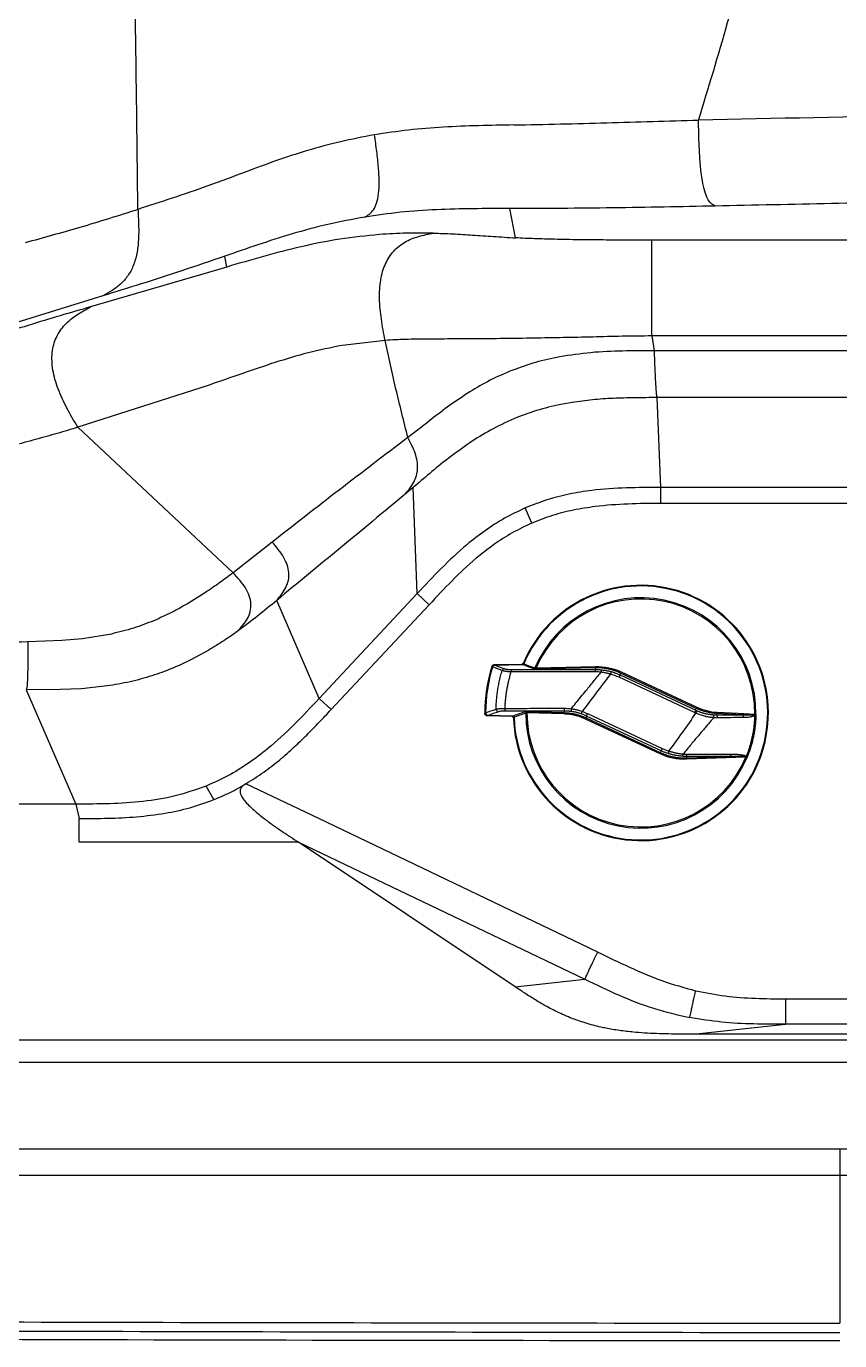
# Model space of a CAD drawing. Header units: inches. Extents: x 2 to 87, y 6 to 129.
# Drawn here: x 36.11 to 44.55, y 20.88 to 34.51 of the extents above; entities that cross this region are included whole.
import ezdxf

# ---------------------------------------------------------------- set-up
doc = ezdxf.new("R2010")
doc.units = ezdxf.units.IN
doc.header["$MEASUREMENT"] = 0
doc.layers.add('1', color=4, linetype='Continuous')
doc.layers.add('BDIM_CYAN', color=4, linetype='Continuous')

# ---------------------------------------------------------------- blocks, each defined once
blk = doc.blocks.new('1774501 top')
at = {"layer": 'BDIM_CYAN'}
for p, q in [((-39.15, 12.12), (-39.1, 12.11)), ((-38.6, 12.75), (-31.3, 12.9)), ((-31.21, 12.76), (-38.46, 12.6)), ((-38.46, 12.61), (-31.21, 12.76)), ((-38.46, 12.61), (-38.46, 12.6)), ((-31.21, 12.76), (-31.21, 12.76)), ((-30.84, 12.97), (-30.88, 12.99)), ((-27.57, 11.92), (-11.9, 12.25)), ((-27.56, 11.56), (-27.57, 11.92)), ((-11.9, 11.9), (-27.56, 11.56)), ((-11.99, 11.46), (-11.9, 11.9)), ((-11.9, 11.9), (-11.9, 12.25)), ((-7.86, 10.89), (-8.04, 10.23)), ((-5.45, 10.01), (-5.34, 10.51)), ((-5.34, 10.51), (-5.19, 10.84)), ((14.6, 1.22), (-5.34, 10.51)), ((-5.19, 10.84), (14.75, 1.54)), ((-5.45, 10.01), (-5.74, 9.39)), ((14.18, 0.1), (-5.74, 9.39)), ((-5.45, 10.01), (14.48, 0.73)), ((-40.98, 0.05), (-40.93, 0.05)), ((-30.04, 0), (-30.03, 0.35)), ((-30.03, 0.35), (-20.28, 0.09)), ((-20.29, -0.27), (-20.28, 0.09)), ((-20.18, 0.48), (-20.28, 0.09)), ((-15.67, -0.25), (-15.45, 0.4)), ((14.48, 0.73), (14.18, 0.1)), ((14.48, 0.73), (14.6, 1.22)), ((14.8, 0.58), (14.52, -0.05)), ((14.6, 1.22), (14.75, 1.54)), ((20.11, -0.15), (20.13, 0.2)), ((-33.96, -0.96), (-40.44, -0.78)), ((-40.26, -0.64), (-33.83, -0.81)), ((-40.26, -0.64), (-40.26, -0.65)), ((-33.83, -0.82), (-40.26, -0.65)), ((-33.83, -0.81), (-33.83, -0.82)), ((-33.44, -1.17), (-33.48, -1.17)), ((-20.29, -0.27), (-30.04, 0)), ((-14.59, -1.61), (-14.44, -1.29)), ((5.11, -10.8), (-14.59, -1.61)), ((-14.32, -0.8), (-14.44, -1.29)), ((-14.44, -1.29), (5.26, -10.48)), ((-14.32, -0.8), (-14.03, -0.17)), ((5.36, -9.97), (-14.32, -0.8)), ((-14.03, -0.17), (5.65, -9.35)), ((20.03, -0.48), (20.11, -0.15)), ((30.36, -0.29), (30.03, -0.29)), ((30.1, -0.66), (30.33, -0.67)), ((5.26, -10.48), (5.36, -9.97)), ((5.65, -9.35), (5.36, -9.97)), ((7.39, -10.03), (7.19, -10.68)), ((5.11, -10.8), (5.26, -10.48)), ((12.08, -11.46), (11.99, -11.85)), ((11.99, -11.85), (23.67, -11.46)), ((12.01, -12.2), (11.99, -11.85)), ((27.67, -11.68), (12.01, -12.2)), ((27.67, -11.68), (27.97, -11.81))]:
    blk.add_line(p, q, dxfattribs=at)
at = {"layer": 'BDIM_CYAN', "flags": 128}
for points in [[(-39.15, 12.12), (-39.2, 12.2), (-39.25, 12.26)], [(-36.58, 11.15), (-37.99, 11.69), (-39.1, 12.12)], [(-38.6, 12.75), (-38.54, 12.67), (-38.49, 12.61)], [(-38.46, 12.6), (-37.07, 12.07), (-35.98, 11.66)], [(-12.06, 10.83), (-24.48, 10.82), (-34.24, 10.81)], [(-34.17, 11.46), (-21.75, 11.46), (-11.99, 11.46)], [(-31.21, 12.76), (-31.26, 12.84), (-31.3, 12.9)], [(-28.25, 11.62), (-29.9, 12.26), (-31.2, 12.76)], [(-30.98, 13.12), (-30.92, 13.04), (-30.88, 12.99)], [(-30.85, 12.96), (-29.23, 12.34), (-27.95, 11.85)], [(-41.12, -0.08), (-41.04, -0.01), (-40.98, 0.05)], [(-20.18, 0.48), (-28.93, 0.49), (-35.8, 0.49)], [(20.13, 0.2), (25.68, -0.07), (30.03, -0.29)], [(-40.3, -0.65), (-40.38, -0.72), (-40.44, -0.78)], [(-33.96, -0.96), (-33.89, -0.88), (-33.83, -0.82)], [(-33.48, -1.17), (-33.56, -1.24), (-33.61, -1.3)], [(26.96, -0.49), (23.12, -0.3), (20.11, -0.15)], [(23.67, -11.46), (17.18, -11.46), (12.08, -11.46)], [(27.84, -11.41), (27.88, -11.42), (27.91, -11.44), (27.95, -11.45), (27.98, -11.47), (28.01, -11.48), (28.03, -11.49), (28.06, -11.5), (28.07, -11.5)]]:
    blk.add_lwpolyline(points, dxfattribs=at)
at = {"layer": 'BDIM_CYAN'}
for centre, radius, start, end in [((0, 0), 33.64, 182.2173, 157.0458), ((0, 0), 33.5, 182.0017, 157.1948), ((0, 0), 33.46, 182.0017, 157.1948), ((0, 0), 30.36, 359.4552, 157.0287), ((0, 0), 30.04, 359.4552, 156.6235), ((0, 0), 41.12, 162.6593, 180.1147), ((0, 0), 40.98, 162.7985, 179.9266), ((0, 0), 40.93, 162.7985, 179.9266), ((-39.06, 12.18), 0.0712, 185.9757, 235.9967), ((-38.48, 12.44), 0.17, 94.5662, 117.2715), ((-35.89, 10.95), 0.711, 97.2351, 163.5819), ((-32.2, 10.92), 2.04, 164.6426, 183.2972), ((-31.22, 12.75), 0.0179, 7.628, 32.3884), ((-30.76, 13.17), 0.225, 234.7682, 246.7159), ((-28.29, 11.98), 0.361, 277.0096, 338.5729), ((-10.12, 10.94), 1.94, 164.3578, 183.0438), ((-8.65, 10.64), 1.84, 156.7804, 176.7487), ((-40.9, -0.04), 0.0783, 113.7384, 164.4839), ((-37.43, 1.03), 0.727, 180.9627, 261.1906), ((-34.1, 1.06), 1.79, 175.4597, 198.4101), ((-30.73, -0.07), 0.372, 2.3107, 81.3383), ((-18.35, 1.07), 1.92, 174.9685, 197.8879), ((-16.62, 0.76), 1.78, 167.8235, 192.3805), ((-40.28, -0.49), 0.152, 241.5589, 264.7685), ((-33.83, -0.81), 0.0141, 307.3889, 343.301), ((-33.43, -1.21), 0.0771, 97.0905, 135.3962), ((0, 0), 30.36, 180.1062, 337.1155), ((0, 0), 30.04, 180.0029, 337.1155), ((18.03, -1), 1.21, 347.8874, 26.8875), ((18.95, -1.08), 1.24, 351.4291, 29.427), ((25.97, -1.07), 1.14, 352.6551, 30.4681), ((29.95, -1.15), 0.764, 59.1347, 84.6235), ((9.96, -10.82), 1.2, 330.2741, 359.7863), ((10.95, -10.95), 1.23, 335.5553, 3.9273), ((22.49, -10.93), 1.3, 335.9843, 4.3585), ((27.95, -10.89), 0.716, 253.5997, 277.6152)]:
    blk.add_arc(centre, radius, start, end, dxfattribs=at)
for points, knots in [([(-39.25, 12.26), (-39.24, 12.28), (-39.22, 12.32), (-39.19, 12.39), (-39.15, 12.46), (-39.09, 12.54), (-39, 12.61), (-38.91, 12.67), (-38.81, 12.71), (-38.71, 12.74), (-38.63, 12.74), (-38.6, 12.75)], [0, 0, 0, 0, 0.082696, 0.165713, 0.249933, 0.373054, 0.499705, 0.622741, 0.749442, 0.873887, 1, 1, 1, 1]), ([(-39.13, 12.17), (-39.12, 12.2), (-39.09, 12.25), (-39.04, 12.34), (-38.94, 12.45), (-38.82, 12.53), (-38.69, 12.58), (-38.58, 12.61), (-38.52, 12.61), (-38.49, 12.61)], [0, 0, 0, 0, 0.089795, 0.222323, 0.399208, 0.602564, 0.770539, 0.902388, 1, 1, 1, 1]), ([(-38.56, 12.59), (-38.57, 12.59), (-38.61, 12.58), (-38.67, 12.56), (-38.74, 12.53), (-38.82, 12.49), (-38.9, 12.43), (-38.98, 12.34), (-39.05, 12.24), (-39.08, 12.16), (-39.1, 12.12)], [0, 0, 0, 0, 0.068157, 0.152496, 0.253933, 0.372843, 0.50886, 0.660625, 0.825589, 1, 1, 1, 1]), ([(-38.46, 12.6), (-38.47, 12.6), (-38.51, 12.6), (-38.54, 12.59), (-38.56, 12.59)], [0, 0, 0, 0, 0.4889799, 1, 1, 1, 1]), ([(-38.16, 1.02), (-38.15, 1.22), (-38.15, 1.62), (-38.12, 2.23), (-38.09, 2.85), (-38.04, 3.48), (-37.98, 4.13), (-37.91, 4.78), (-37.82, 5.45), (-37.72, 6.13), (-37.61, 6.82), (-37.48, 7.52), (-37.33, 8.23), (-37.17, 8.95), (-36.99, 9.68), (-36.79, 10.41), (-36.65, 10.9), (-36.58, 11.15)], [0, 0, 0, 0, 0.058018, 0.117271, 0.17776, 0.239485, 0.302446, 0.366642, 0.432074, 0.498742, 0.566645, 0.635784, 0.706158, 0.777767, 0.85061, 0.924688, 1, 1, 1, 1]), ([(-34.24, 10.81), (-34.3, 10.81), (-34.41, 10.82), (-34.59, 10.83), (-34.76, 10.85), (-34.93, 10.87), (-35.09, 10.88), (-35.25, 10.9), (-35.4, 10.92), (-35.55, 10.94), (-35.69, 10.96), (-35.82, 10.98), (-35.95, 11), (-36.06, 11.03), (-36.17, 11.05), (-36.27, 11.07), (-36.36, 11.09), (-36.44, 11.11), (-36.51, 11.13), (-36.56, 11.14), (-36.58, 11.15)], [0, 0, 0, 0, 0.058307, 0.116749, 0.175238, 0.233684, 0.291995, 0.350081, 0.407848, 0.465208, 0.522074, 0.578364, 0.634, 0.688911, 0.743031, 0.796302, 0.848673, 0.900102, 0.950553, 1, 1, 1, 1]), ([(-35.98, 11.66), (-35.91, 11.63), (-35.8, 11.6), (-35.56, 11.55), (-35.41, 11.53), (-34.94, 11.48), (-34.56, 11.46), (-34.17, 11.46)], [0, 0, 0, 0, 0.25, 0.25, 0.5, 0.5, 1, 1, 1, 1]), ([(-34.24, 10.81), (-34.3, 10.61), (-34.42, 10.22), (-34.59, 9.64), (-34.74, 9.07), (-34.89, 8.5), (-35.02, 7.94), (-35.14, 7.38), (-35.25, 6.83), (-35.36, 6.28), (-35.45, 5.74), (-35.53, 5.21), (-35.6, 4.68), (-35.67, 4.17), (-35.72, 3.65), (-35.77, 3.15), (-35.81, 2.65), (-35.84, 2.16), (-35.87, 1.68), (-35.88, 1.36), (-35.89, 1.2)], [0, 0, 0, 0, 0.062605, 0.124362, 0.185276, 0.24535, 0.304587, 0.36299, 0.420564, 0.477311, 0.533234, 0.588338, 0.642624, 0.696097, 0.748759, 0.800612, 0.851661, 0.901906, 0.951352, 1, 1, 1, 1]), ([(-31.3, 12.9), (-31.28, 12.9), (-31.25, 12.9), (-31.2, 12.92), (-31.15, 12.94), (-31.1, 12.96), (-31.06, 12.99), (-31.03, 13.03), (-31, 13.07), (-30.98, 13.1), (-30.98, 13.12)], [0, 0, 0, 0, 0.125525, 0.248905, 0.372766, 0.499705, 0.62283, 0.749345, 0.874059, 1, 1, 1, 1]), ([(-31.2, 12.76), (-31.2, 12.76), (-31.18, 12.77), (-31.14, 12.77), (-31.09, 12.78), (-31.05, 12.8), (-30.99, 12.84), (-30.93, 12.89), (-30.9, 12.95), (-30.89, 12.98)], [0, 0, 0, 0, 0.062715, 0.146039, 0.251127, 0.434437, 0.501241, 0.765392, 1, 1, 1, 1]), ([(-30.85, 12.96), (-30.85, 12.94), (-30.87, 12.91), (-30.9, 12.87), (-30.95, 12.83), (-31, 12.8), (-31.07, 12.77), (-31.14, 12.76), (-31.18, 12.76), (-31.2, 12.76)], [0, 0, 0, 0, 0.119594, 0.243187, 0.370122, 0.499681, 0.686647, 0.852648, 1, 1, 1, 1]), ([(-28.25, 11.62), (-28.19, 11.6), (-28.09, 11.58), (-27.85, 11.56), (-27.7, 11.56), (-27.56, 11.56)], [0, 0, 0, 0, 0.5, 0.5, 1, 1, 1, 1]), ([(-27.95, 11.85), (-27.95, 11.85), (-27.93, 11.84), (-27.9, 11.84), (-27.86, 11.85), (-27.82, 11.85), (-27.76, 11.86), (-27.7, 11.88), (-27.64, 11.89), (-27.59, 11.91), (-27.57, 11.92)], [0, 0, 0, 0, 0.098369, 0.201938, 0.312223, 0.430466, 0.557665, 0.694601, 0.841887, 1, 1, 1, 1]), ([(-18.36, 1.13), (-17.95, 1.63), (-17.09, 2.66), (-15.78, 4.26), (-14.25, 6.12), (-12.47, 8.3), (-11.17, 9.9), (-10.49, 10.75)], [0, 0, 0, 0, 0.156328, 0.323014, 0.499998, 0.738902, 1, 1, 1, 1]), ([(-11.99, 11.46), (-11.88, 11.46), (-11.66, 11.46), (-11.33, 11.45), (-11, 11.43), (-10.67, 11.4), (-10.45, 11.38), (-10.34, 11.37)], [0, 0, 0, 0, 0.199233, 0.39889, 0.598932, 0.799315, 1, 1, 1, 1]), ([(-5.34, 10.51), (-5.46, 10.57), (-5.7, 10.68), (-6.07, 10.83), (-6.44, 10.97), (-6.81, 11.11), (-7.19, 11.23), (-7.57, 11.35), (-7.96, 11.45), (-8.34, 11.54), (-8.73, 11.62), (-9.13, 11.7), (-9.52, 11.76), (-9.92, 11.81), (-10.31, 11.85), (-10.71, 11.88), (-11.11, 11.89), (-11.5, 11.9), (-11.76, 11.9), (-11.9, 11.9)], [0, 0, 0, 0, 0.058439, 0.117021, 0.175728, 0.23454, 0.293441, 0.352409, 0.411426, 0.470472, 0.529528, 0.588574, 0.647591, 0.706559, 0.76546, 0.824272, 0.882979, 0.941561, 1, 1, 1, 1]), ([(-8.04, 10.23), (-8.15, 10.26), (-8.38, 10.32), (-8.73, 10.41), (-9.08, 10.49), (-9.43, 10.57), (-9.78, 10.63), (-10.14, 10.69), (-10.37, 10.73), (-10.49, 10.75)], [0, 0, 0, 0, 0.142315, 0.284721, 0.427271, 0.570017, 0.713016, 0.856324, 1, 1, 1, 1]), ([(-10.34, 11.37), (-10.22, 11.35), (-9.97, 11.32), (-9.6, 11.27), (-9.24, 11.21), (-8.89, 11.14), (-8.54, 11.06), (-8.19, 10.98), (-7.97, 10.92), (-7.86, 10.89)], [0, 0, 0, 0, 0.1491, 0.2961538, 0.441136, 0.5840258, 0.7248068, 0.8634672, 1, 1, 1, 1]), ([(-7.86, 10.89), (-7.74, 10.86), (-7.5, 10.8), (-7.16, 10.69), (-6.81, 10.57), (-6.46, 10.45), (-6.12, 10.31), (-5.78, 10.17), (-5.56, 10.07), (-5.45, 10.01)], [0, 0, 0, 0, 0.141961, 0.284291, 0.426947, 0.569889, 0.713073, 0.856458, 1, 1, 1, 1]), ([(-40.93, 0.03), (-40.93, 0), (-40.92, -0.05), (-40.9, -0.13), (-40.88, -0.21), (-40.84, -0.28), (-40.8, -0.34), (-40.76, -0.4), (-40.71, -0.45), (-40.67, -0.49), (-40.62, -0.52), (-40.57, -0.55), (-40.53, -0.57), (-40.49, -0.59), (-40.45, -0.61), (-40.42, -0.62), (-40.39, -0.62), (-40.37, -0.63), (-40.36, -0.63)], [0, 0, 0, 0, 0.087608, 0.17442, 0.25957, 0.34225, 0.421749, 0.497475, 0.568965, 0.635888, 0.698033, 0.7553, 0.807676, 0.85522, 0.898049, 0.936322, 0.97023, 1, 1, 1, 1]), ([(-38.16, 1.02), (-38.13, 1.02), (-38.08, 1.04), (-37.99, 1.06), (-37.89, 1.07), (-37.79, 1.09), (-37.68, 1.11), (-37.56, 1.12), (-37.44, 1.13), (-37.31, 1.15), (-37.19, 1.16), (-37.05, 1.17), (-36.92, 1.17), (-36.79, 1.18), (-36.65, 1.19), (-36.52, 1.19), (-36.39, 1.2), (-36.26, 1.2), (-36.13, 1.2), (-36.01, 1.2), (-35.93, 1.2), (-35.89, 1.2)], [0, 0, 0, 0, 0.0602202, 0.120167, 0.1797149, 0.2387414, 0.297129, 0.3547662, 0.4115481, 0.4673783, 0.5221684, 0.5758393, 0.6283213, 0.679554, 0.7294861, 0.7780758, 0.8252897, 0.8711028, 0.9154979, 0.9584648, 1, 1, 1, 1]), ([(-35.8, 0.49), (-35.99, 0.49), (-36.17, 0.49), (-36.52, 0.47), (-36.69, 0.46), (-36.99, 0.43), (-37.13, 0.41), (-37.36, 0.36), (-37.46, 0.34), (-37.54, 0.31)], [0, 0, 0, 0, 0.25, 0.25, 0.5, 0.5, 0.75, 0.75, 1, 1, 1, 1]), ([(-30.03, 0.35), (-30.16, 0.36), (-30.3, 0.35), (-30.53, 0.33), (-30.62, 0.32), (-30.68, 0.3)], [0, 0, 0, 0, 0.5, 0.5, 1, 1, 1, 1]), ([(-20.28, 0.09), (-20.14, 0.08), (-19.88, 0.07), (-19.48, 0.04), (-19.07, 0.01), (-18.67, -0.04), (-18.28, -0.1), (-17.88, -0.18), (-17.48, -0.26), (-17.09, -0.35), (-16.7, -0.45), (-16.31, -0.57), (-15.93, -0.69), (-15.55, -0.83), (-15.17, -0.97), (-14.8, -1.13), (-14.56, -1.24), (-14.44, -1.29)], [0, 0, 0, 0, 0.066325, 0.132795, 0.199389, 0.266086, 0.332861, 0.399694, 0.466561, 0.533439, 0.600306, 0.667139, 0.733914, 0.800611, 0.867205, 0.933675, 1, 1, 1, 1]), ([(-18.36, 0.38), (-18.48, 0.39), (-18.72, 0.42), (-19.08, 0.45), (-19.45, 0.47), (-19.81, 0.48), (-20.06, 0.48), (-20.18, 0.48)], [0, 0, 0, 0, 0.197733, 0.39666, 0.596722, 0.797857, 1, 1, 1, 1]), ([(-18.36, 1.13), (-18.26, 1.12), (-18.06, 1.09), (-17.77, 1.04), (-17.47, 0.98), (-17.18, 0.92), (-16.82, 0.83), (-16.4, 0.72), (-15.91, 0.57), (-15.6, 0.46), (-15.45, 0.4)], [0, 0, 0, 0, 0.100834, 0.201198, 0.301148, 0.400741, 0.500033, 0.670111, 0.83665, 1, 1, 1, 1]), ([(-15.67, -0.25), (-15.77, -0.21), (-15.96, -0.15), (-16.24, -0.06), (-16.53, 0.02), (-16.83, 0.1), (-17.13, 0.17), (-17.43, 0.23), (-17.74, 0.29), (-18.05, 0.34), (-18.25, 0.36), (-18.36, 0.38)], [0, 0, 0, 0, 0.1069707, 0.2148821, 0.3237787, 0.4337023, 0.5446919, 0.6567841, 0.7700124, 0.8844081, 1, 1, 1, 1]), ([(20.11, -0.15), (19.98, -0.14), (19.73, -0.13), (19.35, -0.09), (18.97, -0.05), (18.6, 0), (18.22, 0.07), (17.85, 0.14), (17.47, 0.22), (17.1, 0.31), (16.73, 0.41), (16.37, 0.53), (16.01, 0.65), (15.65, 0.77), (15.29, 0.91), (14.94, 1.06), (14.71, 1.17), (14.6, 1.22)], [0, 0, 0, 0, 0.066361, 0.132852, 0.199454, 0.266147, 0.332911, 0.399726, 0.466572, 0.533428, 0.600274, 0.667089, 0.733853, 0.800546, 0.867148, 0.933639, 1, 1, 1, 1]), ([(14.8, 0.58), (14.89, 0.54), (15.08, 0.46), (15.37, 0.35), (15.66, 0.24), (15.96, 0.14), (16.26, 0.05), (16.56, -0.04), (16.87, -0.12), (17.18, -0.19), (17.49, -0.25), (17.81, -0.31), (18.13, -0.36), (18.46, -0.39), (18.78, -0.43), (19, -0.44), (19.11, -0.45)], [0, 0, 0, 0, 0.067697, 0.135839, 0.204463, 0.273603, 0.343294, 0.413566, 0.48445, 0.555975, 0.628167, 0.701053, 0.774657, 0.849002, 0.924109, 1, 1, 1, 1]), ([(-40.44, -0.78), (-40.46, -0.78), (-40.5, -0.78), (-40.57, -0.76), (-40.64, -0.75), (-40.72, -0.71), (-40.82, -0.66), (-40.92, -0.57), (-41.01, -0.47), (-41.07, -0.35), (-41.11, -0.22), (-41.11, -0.13), (-41.12, -0.08)], [0, 0, 0, 0, 0.062779, 0.124971, 0.187161, 0.249935, 0.37479, 0.499659, 0.62446, 0.749429, 0.874715, 1, 1, 1, 1]), ([(-40.3, -0.65), (-40.32, -0.64), (-40.36, -0.64), (-40.44, -0.63), (-40.54, -0.6), (-40.65, -0.55), (-40.78, -0.45), (-40.88, -0.32), (-40.95, -0.16), (-40.97, -0.06), (-40.98, -0.02)], [0, 0, 0, 0, 0.0598211, 0.1385587, 0.2378161, 0.3586992, 0.50112, 0.6980622, 0.8648498, 1, 1, 1, 1]), ([(-40.36, -0.63), (-40.34, -0.63), (-40.31, -0.63), (-40.28, -0.64), (-40.26, -0.64)], [0, 0, 0, 0, 0.510222, 1, 1, 1, 1]), ([(-33.61, -1.3), (-33.62, -1.29), (-33.62, -1.26), (-33.63, -1.21), (-33.65, -1.14), (-33.71, -1.05), (-33.81, -0.99), (-33.9, -0.96), (-33.94, -0.96), (-33.96, -0.96)], [0, 0, 0, 0, 0.083147, 0.166187, 0.250422, 0.499594, 0.748807, 0.873864, 1, 1, 1, 1]), ([(-33.48, -1.16), (-33.49, -1.14), (-33.49, -1.11), (-33.51, -1.06), (-33.53, -1.01), (-33.56, -0.96), (-33.59, -0.92), (-33.64, -0.88), (-33.7, -0.85), (-33.77, -0.83), (-33.81, -0.82), (-33.83, -0.82)], [0, 0, 0, 0, 0.0949373, 0.1929193, 0.2935634, 0.3962805, 0.5003565, 0.607606, 0.7502274, 0.9073009, 1, 1, 1, 1]), ([(-33.82, -0.81), (-33.8, -0.82), (-33.76, -0.82), (-33.69, -0.83), (-33.63, -0.85), (-33.57, -0.89), (-33.51, -0.94), (-33.47, -1), (-33.45, -1.06), (-33.44, -1.11), (-33.44, -1.13)], [0, 0, 0, 0, 0.121723, 0.244083, 0.368103, 0.494103, 0.621616, 0.749489, 0.876154, 1, 1, 1, 1]), ([(-30.04, 0), (-30.05, 0), (-30.09, 0), (-30.14, 0), (-30.2, -0.01), (-30.25, -0.01), (-30.29, -0.02), (-30.33, -0.04), (-30.35, -0.05), (-30.36, -0.06)], [0, 0, 0, 0, 0.12981, 0.263359, 0.401045, 0.543231, 0.690254, 0.842418, 1, 1, 1, 1]), ([(-14.59, -1.61), (-14.7, -1.56), (-14.92, -1.46), (-15.26, -1.32), (-15.61, -1.18), (-15.95, -1.06), (-16.3, -0.94), (-16.65, -0.83), (-17.01, -0.74), (-17.49, -0.62), (-18.09, -0.49), (-18.82, -0.38), (-19.55, -0.3), (-20.04, -0.28), (-20.29, -0.27)], [0, 0, 0, 0, 0.0626358, 0.1251517, 0.1875885, 0.2499871, 0.3123885, 0.374834, 0.4373642, 0.5000201, 0.6251619, 0.749987, 0.8748237, 1, 1, 1, 1]), ([(-14.32, -0.8), (-14.43, -0.75), (-14.65, -0.65), (-14.99, -0.5), (-15.33, -0.37), (-15.56, -0.29), (-15.67, -0.25)], [0, 0, 0, 0, 0.2507275, 0.5010188, 0.7508005, 1, 1, 1, 1]), ([(19.22, -1.25), (18.98, -1.52), (18.48, -2.1), (17.72, -2.98), (16.91, -3.93), (16.05, -4.94), (15.15, -6), (14.21, -7.13), (13.23, -8.31), (12.21, -9.55), (11.51, -10.39), (11.16, -10.83)], [0, 0, 0, 0, 0.087692, 0.181346, 0.280936, 0.386422, 0.497749, 0.614852, 0.737654, 0.866068, 1, 1, 1, 1]), ([(19.22, -1.25), (19.1, -1.24), (18.87, -1.22), (18.53, -1.18), (18.19, -1.13), (17.85, -1.07), (17.51, -1.01), (17.18, -0.94), (16.76, -0.84), (16.25, -0.7), (15.67, -0.51), (15.19, -0.33), (14.86, -0.2), (14.69, -0.13), (14.6, -0.08), (14.55, -0.06), (14.53, -0.05)], [0, 0, 0, 0, 0.072893, 0.145203, 0.216997, 0.288344, 0.35931, 0.429962, 0.500363, 0.625832, 0.749946, 0.874933, 0.937551, 0.9689, 0.984586, 1, 1, 1, 1]), ([(26.96, -0.49), (27.17, -0.49), (27.53, -0.5), (28, -0.51), (28.3, -0.51), (28.58, -0.51), (28.86, -0.5), (29.19, -0.48), (29.47, -0.47), (29.7, -0.44), (29.88, -0.42), (29.98, -0.39), (30.02, -0.38)], [0, 0, 0, 0, 0.206363, 0.358518, 0.456405, 0.499994, 0.624023, 0.731729, 0.82313, 0.898254, 0.957163, 1, 1, 1, 1]), ([(30.1, -0.66), (30.07, -0.68), (30.02, -0.71), (29.94, -0.76), (29.85, -0.8), (29.73, -0.85), (29.58, -0.9), (29.34, -0.97), (29.02, -1.05), (28.53, -1.13), (27.88, -1.2), (27.37, -1.21), (27.1, -1.21)], [0, 0, 0, 0, 0.029063, 0.059481, 0.09135, 0.124753, 0.182207, 0.250045, 0.367903, 0.500344, 0.738488, 1, 1, 1, 1]), ([(27.84, -11.41), (27.9, -11.25), (28.04, -10.91), (28.25, -10.35), (28.49, -9.7), (28.73, -8.95), (28.98, -8.1), (29.23, -7.16), (29.47, -6.11), (29.68, -5.01), (29.85, -3.89), (29.98, -2.79), (30.06, -1.72), (30.09, -1.01), (30.1, -0.66)], [0, 0, 0, 0, 0.045603, 0.099776, 0.16255, 0.233952, 0.313995, 0.402679, 0.499979, 0.60545, 0.708244, 0.808299, 0.905565, 1, 1, 1, 1]), ([(30.33, -0.67), (30.32, -0.85), (30.31, -1.22), (30.29, -1.77), (30.25, -2.33), (30.2, -2.89), (30.14, -3.45), (30.07, -4.01), (29.99, -4.58), (29.9, -5.15), (29.8, -5.73), (29.68, -6.3), (29.55, -6.88), (29.41, -7.45), (29.26, -8.03), (29.09, -8.61), (28.92, -9.19), (28.73, -9.77), (28.52, -10.35), (28.31, -10.93), (28.15, -11.31), (28.07, -11.5)], [0, 0, 0, 0, 0.049327, 0.099022, 0.149083, 0.199513, 0.250309, 0.301473, 0.353004, 0.404903, 0.457168, 0.509801, 0.5628, 0.616167, 0.6699, 0.724, 0.778467, 0.8333, 0.8885, 0.944067, 1, 1, 1, 1]), ([(30.02, -0.38), (30.03, -0.37), (30.03, -0.34), (30.03, -0.3), (30.03, -0.29)], [0, 0, 0, 0, 0.503351, 1, 1, 1, 1]), ([(7.19, -10.68), (7.06, -10.64), (6.82, -10.56), (6.45, -10.43), (6.08, -10.29), (5.72, -10.14), (5.48, -10.03), (5.36, -9.97)], [0, 0, 0, 0, 0.198986, 0.398547, 0.598616, 0.799123, 1, 1, 1, 1]), ([(7.39, -10.03), (7.51, -10.06), (7.73, -10.13), (8.06, -10.23), (8.4, -10.33), (8.74, -10.41), (9.08, -10.49), (9.42, -10.57), (9.77, -10.63), (10.11, -10.69), (10.46, -10.74), (10.81, -10.79), (11.04, -10.81), (11.16, -10.83)], [0, 0, 0, 0, 0.0901771, 0.1804037, 0.2707104, 0.3611288, 0.4516911, 0.5424307, 0.6333813, 0.7245778, 0.8160555, 0.9078505, 1, 1, 1, 1]), ([(5.26, -10.48), (5.37, -10.53), (5.61, -10.64), (5.96, -10.78), (6.32, -10.92), (6.68, -11.05), (7.05, -11.17), (7.42, -11.29), (7.79, -11.39), (8.17, -11.48), (8.54, -11.56), (8.92, -11.64), (9.31, -11.7), (9.69, -11.75), (10.07, -11.79), (10.46, -11.83), (10.84, -11.85), (11.23, -11.86), (11.61, -11.86), (11.87, -11.86), (11.99, -11.85)], [0, 0, 0, 0, 0.055168, 0.110472, 0.165895, 0.221421, 0.277033, 0.332714, 0.388447, 0.444215, 0.5, 0.555785, 0.611553, 0.667286, 0.722967, 0.778579, 0.834105, 0.889528, 0.944832, 1, 1, 1, 1]), ([(11, -11.42), (10.88, -11.41), (10.63, -11.39), (10.26, -11.35), (9.9, -11.3), (9.54, -11.24), (9.18, -11.18), (8.84, -11.11), (8.49, -11.04), (8.16, -10.96), (7.83, -10.87), (7.51, -10.78), (7.29, -10.72), (7.19, -10.68)], [0, 0, 0, 0, 0.097254, 0.193283, 0.288068, 0.381592, 0.473839, 0.564797, 0.654456, 0.742809, 0.829852, 0.915582, 1, 1, 1, 1]), ([(27.75, -11.58), (27.72, -11.57), (27.65, -11.55), (27.54, -11.54), (27.41, -11.52), (27.24, -11.51), (27.05, -11.49), (26.84, -11.48), (26.59, -11.47), (26.32, -11.46), (26.03, -11.45), (25.57, -11.44), (24.78, -11.44), (24.1, -11.45), (23.67, -11.46)], [0, 0, 0, 0, 0.0211, 0.048554, 0.082413, 0.122702, 0.169437, 0.222626, 0.282275, 0.348388, 0.420967, 0.500015, 0.687007, 1, 1, 1, 1]), ([(23.78, -10.83), (23.97, -10.84), (24.33, -10.84), (24.86, -10.85), (25.36, -10.88), (25.81, -10.92), (26.2, -10.96), (26.54, -11.01), (26.84, -11.06), (27.1, -11.11), (27.34, -11.18), (27.54, -11.25), (27.7, -11.32), (27.8, -11.38), (27.84, -11.41)], [0, 0, 0, 0, 0.134768, 0.262856, 0.384421, 0.499614, 0.588796, 0.670119, 0.743663, 0.809528, 0.867846, 0.918809, 0.962704, 1, 1, 1, 1]), ([(27.67, -11.68), (27.69, -11.66), (27.71, -11.63), (27.74, -11.59), (27.75, -11.58)], [0, 0, 0, 0, 0.534584, 1, 1, 1, 1]), ([(27.75, -11.58), (27.75, -11.56), (27.77, -11.53), (27.79, -11.49), (27.82, -11.45), (27.83, -11.42), (27.84, -11.41)], [0, 0, 0, 0, 0.250438, 0.501172, 0.749328, 1, 1, 1, 1])]:
    blk.add_open_spline(points, degree=3, knots=knots, dxfattribs=at)
for points in [[(-39.15, 12.12), (-39.14, 12.14), (-39.14, 12.16), (-39.13, 12.17)], [(-39.1, 12.12), (-39.1, 12.12), (-39.1, 12.11), (-39.1, 12.11)], [(-38.49, 12.61), (-38.48, 12.61), (-38.47, 12.61), (-38.46, 12.61)], [(-31.2, 12.76), (-31.2, 12.76), (-31.2, 12.76), (-31.21, 12.76)], [(-31.21, 12.76), (-31.21, 12.76), (-31.2, 12.76), (-31.2, 12.76)], [(-30.89, 12.98), (-30.89, 12.98), (-30.88, 12.98), (-30.88, 12.99)], [(-30.84, 12.97), (-30.84, 12.97), (-30.84, 12.96), (-30.85, 12.96)], [(-10.49, 10.75), (-11.01, 10.8), (-11.53, 10.83), (-12.06, 10.83)], [(-11.9, 12.25), (-9.59, 12.3), (-7.29, 11.81), (-5.19, 10.84)], [(-8.04, 10.23), (-10.53, 6.97), (-13.01, 3.7), (-15.45, 0.4)], [(-5.74, 9.39), (-6.48, 9.74), (-7.25, 10.02), (-8.04, 10.23)], [(-40.98, -0.02), (-40.98, 0), (-40.98, 0.03), (-40.98, 0.05)], [(-40.93, 0.03), (-40.01, 0.36), (-39.09, 0.69), (-38.16, 1.02)], [(-40.93, 0.05), (-40.93, 0.05), (-40.93, 0.04), (-40.93, 0.03)], [(-37.54, 0.31), (-38.45, -0.01), (-39.36, -0.32), (-40.26, -0.64)], [(-35.89, 1.2), (-30.68, 1.22), (-25.47, 1.23), (-20.27, 1.24)], [(-33.82, -0.81), (-32.78, -0.44), (-31.73, -0.07), (-30.68, 0.3)], [(-20.27, 1.24), (-19.63, 1.25), (-18.99, 1.21), (-18.36, 1.13)], [(-15.45, 0.4), (-14.96, 0.23), (-14.49, 0.04), (-14.03, -0.17)], [(14.52, -0.05), (14.41, 0), (14.3, 0.05), (14.18, 0.1)], [(14.48, 0.73), (14.58, 0.68), (14.69, 0.63), (14.8, 0.58)], [(14.75, 1.54), (16.44, 0.75), (18.26, 0.3), (20.13, 0.2)], [(-40.26, -0.65), (-40.28, -0.65), (-40.29, -0.65), (-40.3, -0.65)], [(-33.83, -0.81), (-33.83, -0.81), (-33.82, -0.81), (-33.82, -0.81)], [(-33.83, -0.82), (-33.83, -0.82), (-33.83, -0.82), (-33.83, -0.82)], [(-33.48, -1.17), (-33.48, -1.17), (-33.48, -1.16), (-33.48, -1.16)], [(-30.36, -0.06), (-31.39, -0.41), (-32.42, -0.77), (-33.44, -1.13)], [(-33.44, -1.13), (-33.44, -1.15), (-33.44, -1.16), (-33.44, -1.17)], [(7.39, -10.03), (9.85, -6.76), (12.27, -3.46), (14.52, -0.05)], [(19.11, -0.45), (19.42, -0.47), (19.72, -0.48), (20.03, -0.48)], [(20.18, -1.27), (19.85, -1.27), (19.53, -1.27), (19.22, -1.25)], [(20.03, -0.48), (22.34, -0.48), (24.65, -0.48), (26.96, -0.49)], [(27.1, -1.21), (24.79, -1.23), (22.49, -1.25), (20.18, -1.27)], [(30.02, -0.38), (30.05, -0.46), (30.07, -0.56), (30.1, -0.66)], [(30.33, -0.67), (30.33, -0.61), (30.33, -0.55), (30.34, -0.49)], [(30.36, -0.29), (30.36, -0.36), (30.35, -0.43), (30.34, -0.49)], [(5.65, -9.35), (6.22, -9.61), (6.8, -9.84), (7.39, -10.03)], [(12.01, -12.2), (9.63, -12.28), (7.26, -11.8), (5.11, -10.8)], [(12.08, -11.46), (11.72, -11.46), (11.36, -11.44), (11, -11.42)], [(11.16, -10.83), (11.5, -10.85), (11.84, -10.86), (12.18, -10.86)], [(12.18, -10.86), (16.05, -10.85), (19.92, -10.84), (23.78, -10.83)], [(28.04, -11.6), (28.02, -11.67), (28, -11.74), (27.97, -11.81)], [(28.04, -11.6), (28.05, -11.57), (28.06, -11.54), (28.07, -11.5)]]:
    blk.add_open_spline(points, degree=3, dxfattribs=at)
blk = doc.blocks.new('2026 STRIDE')
at = {"layer": '1', "color": 3}
for p, q in [((38.853, 11.21), (38.793, 11.514)), ((60.94, 11.187), (40.269, 11.187)), ((35.855, 10.908), (34.441, 10.494)), ((35.855, 10.908), (35.833, 11.02)), ((34.567, 10.608), (33.399, 10.249)), ((37.499, 10.147), (37.052, 10.094)), ((40.269, 10.193), (40.27, 10.193)), ((60.94, 10.193), (40.27, 10.193)), ((40.294, 10.039), (40.27, 10.193)), ((68.751, 10.04), (40.294, 10.039)), ((40.294, 10.039), (40.294, 10.039)), ((35.671, 9.684), (34.308, 9.245)), ((40.361, 8.62), (40.324, 9.553)), ((68.751, 9.553), (40.324, 9.553)), ((39.44, 9.503), (39.321, 9.482)), ((35.921, 7.736), (34.309, 9.245)), ((37.818, 9.202), (37.735, 9.139)), ((37.789, 8.621), (37.708, 8.553)), ((37.832, 7.521), (37.789, 8.621)), ((40.361, 8.456), (40.361, 8.62)), ((68.759, 8.62), (40.361, 8.62)), ((54.185, 8.456), (40.361, 8.456)), ((39.022, 8.251), (38.953, 8.409)), ((36.327, 8.055), (35.921, 7.736)), ((35.633, 7.531), (35.446, 7.415)), ((37.832, 7.521), (36.814, 6.433)), ((37.956, 7.405), (37.832, 7.521)), ((36.814, 6.433), (36.373, 7.45)), ((37.956, 7.405), (36.938, 6.318)), ((34.657, 7.101), (34.355, 7.052)), ((34.142, 7.034), (33.789, 7.019)), ((34.355, 7.052), (34.142, 7.034)), ((35.667, 6.935), (35.481, 6.834)), ((34.67, 6.57), (34.348, 6.534)), ((34.125, 6.525), (33.773, 6.523)), ((33.773, 6.523), (34.288, 5.337)), ((34.348, 6.534), (34.125, 6.525)), ((36.938, 6.318), (36.814, 6.433)), ((35.72, 5.383), (35.639, 5.524)), ((36.054, 5.548), (36.053, 5.547)), ((36.81, 5.187), (36.054, 5.548)), ((34.288, 5.337), (14.209, 5.337)), ((34.288, 5.337), (34.322, 5.187)), ((34.322, 4.941), (34.322, 5.187)), ((39.705, 3.802), (36.81, 5.187)), ((36.6, 4.941), (34.322, 4.941)), ((38.847, 3.442), (36.6, 4.941)), ((36.6, 4.941), (39.57, 3.52)), ((38.847, 3.442), (39.57, 3.52)), ((41.654, 3.316), (47.932, 3.317)), ((40.698, 2.951), (41.654, 3.053)), ((47.932, 3.053), (41.654, 3.053)), ((12.332, 2.891), (48.604, 2.891)), ((48.604, 2.951), (40.698, 2.951)), ((12.332, 2.66), (48.604, 2.66)), ((11.631, 1.76), (42.218, 1.76)), ((42.218, 1.76), (49.282, 1.76)), ((11.626, 1.489), (42.218, 1.488)), ((42.218, 1.488), (49.282, 1.488))]:
    blk.add_line(p, q, dxfattribs=at)
for points, knots in [([(34.932, 11.506), (34.927, 11.903), (34.918, 12.688), (34.901, 13.862), (34.885, 15.016), (34.87, 16.153), (34.857, 17.278), (34.849, 18.393), (34.845, 19.502), (34.845, 20.61), (34.85, 21.719), (34.859, 22.835), (34.871, 23.961), (34.886, 25.1), (34.903, 26.257), (34.914, 27.03), (34.919, 27.421)], [0, 0, 0, 0, 0.076065, 0.150302, 0.222954, 0.294284, 0.364571, 0.434107, 0.503196, 0.572147, 0.641271, 0.710879, 0.781272, 0.852741, 0.925563, 1, 1, 1, 1]), ([(40.752, 12.431), (40.855, 12.767), (41.063, 13.445), (41.329, 14.48), (41.556, 15.534), (41.739, 16.605), (41.873, 17.688), (41.957, 18.78), (41.988, 19.875), (41.968, 20.971), (41.895, 22.064), (41.771, 23.149), (41.599, 24.223), (41.381, 25.281), (41.123, 26.321), (40.92, 27.001), (40.819, 27.34)], [0, 0, 0, 0, 0.0697475, 0.1403459, 0.2115745, 0.2832537, 0.3552397, 0.4274165, 0.4996879, 0.5719682, 0.6441727, 0.7162082, 0.7879636, 0.8593016, 0.9300509, 1, 1, 1, 1]), ([(57.303, 12.895), (56.528, 12.868), (54.979, 12.813), (52.638, 12.738), (50.284, 12.667), (47.917, 12.601), (45.54, 12.539), (43.152, 12.482), (41.552, 12.448), (40.752, 12.431)], [0, 0, 0, 0, 0.142857, 0.285714, 0.428571, 0.571429, 0.714286, 0.857143, 1, 1, 1, 1]), ([(38.835, 12.381), (38.996, 12.384), (39.318, 12.391), (39.799, 12.404), (40.277, 12.419), (40.593, 12.427), (40.752, 12.431)], [0, 0, 0, 0, 0.249976, 0.49997, 0.749981, 1, 1, 1, 1]), ([(40.924, 11.54), (40.912, 11.547), (40.889, 11.559), (40.854, 11.597), (40.823, 11.664), (40.796, 11.768), (40.776, 11.906), (40.763, 12.068), (40.755, 12.246), (40.753, 12.368), (40.752, 12.431)], [0, 0, 0, 0, 0.135022, 0.264223, 0.385123, 0.500032, 0.614928, 0.7358, 0.864982, 1, 1, 1, 1]), ([(37.388, 12.279), (37.269, 12.256), (37.031, 12.211), (36.689, 12.117), (36.359, 12.01), (36.15, 11.931), (36.046, 11.892)], [0, 0, 0, 0, 0.249983, 0.499973, 0.749984, 1, 1, 1, 1]), ([(37.287, 11.426), (37.303, 11.435), (37.335, 11.454), (37.378, 11.497), (37.412, 11.565), (37.432, 11.664), (37.439, 11.792), (37.431, 11.942), (37.413, 12.107), (37.396, 12.221), (37.388, 12.279)], [0, 0, 0, 0, 0.132814, 0.261041, 0.382771, 0.499889, 0.617054, 0.738879, 0.867173, 1, 1, 1, 1]), ([(38.835, 12.381), (38.712, 12.379), (38.467, 12.375), (38.102, 12.361), (37.74, 12.333), (37.506, 12.297), (37.388, 12.279)], [0, 0, 0, 0, 0.250018, 0.500027, 0.750014, 1, 1, 1, 1]), ([(57.585, 12.005), (56.806, 11.978), (55.247, 11.924), (52.889, 11.848), (50.519, 11.777), (48.138, 11.711), (45.744, 11.649), (43.341, 11.591), (41.73, 11.557), (40.924, 11.54)], [0, 0, 0, 0, 0.142857, 0.285716, 0.428575, 0.571429, 0.714282, 0.857139, 1, 1, 1, 1]), ([(36.046, 11.892), (35.915, 11.844), (35.654, 11.746), (35.284, 11.619), (35.049, 11.544), (34.932, 11.506)], [0, 0, 0, 0, 0.333309, 0.666644, 1, 1, 1, 1]), ([(33.764, 11.162), (33.954, 11.214), (34.344, 11.321), (34.732, 11.443), (34.932, 11.506)], [0, 0, 0, 0, 0.485263, 1, 1, 1, 1]), ([(34.932, 11.506), (34.935, 11.452), (34.941, 11.345), (34.94, 11.19), (34.924, 11.046), (34.887, 10.918), (34.829, 10.812), (34.753, 10.727), (34.664, 10.662), (34.599, 10.626), (34.567, 10.608)], [0, 0, 0, 0, 0.130267, 0.257483, 0.380375, 0.500164, 0.619885, 0.742636, 0.869752, 1, 1, 1, 1]), ([(38.793, 11.514), (38.666, 11.514), (38.411, 11.514), (38.031, 11.505), (37.654, 11.48), (37.409, 11.444), (37.287, 11.426)], [0, 0, 0, 0, 0.250024, 0.500038, 0.750017, 1, 1, 1, 1]), ([(40.924, 11.54), (40.748, 11.537), (40.395, 11.529), (39.863, 11.521), (39.328, 11.515), (38.971, 11.514), (38.793, 11.514)], [0, 0, 0, 0, 0.2507043, 0.5018302, 0.7513635, 1, 1, 1, 1]), ([(37.287, 11.426), (37.158, 11.402), (36.901, 11.354), (36.532, 11.253), (36.175, 11.139), (35.947, 11.059), (35.833, 11.02)], [0, 0, 0, 0, 0.249968, 0.499953, 0.749973, 1, 1, 1, 1]), ([(37.441, 11.245), (37.304, 11.231), (37.028, 11.203), (36.624, 11.121), (36.232, 11.019), (35.981, 10.945), (35.855, 10.908)], [0, 0, 0, 0, 0.2499883, 0.4999753, 0.7499876, 1, 1, 1, 1]), ([(37.499, 10.147), (37.484, 10.22), (37.457, 10.362), (37.439, 10.542), (37.441, 10.678), (37.451, 10.773), (37.471, 10.862), (37.501, 10.942), (37.539, 11.013), (37.587, 11.075), (37.643, 11.126), (37.727, 11.183), (37.847, 11.23), (37.947, 11.249), (37.998, 11.259)], [0, 0, 0, 0, 0.137419, 0.267356, 0.328466, 0.387094, 0.443824, 0.499545, 0.55532, 0.612195, 0.671022, 0.732334, 0.862538, 1, 1, 1, 1]), ([(37.998, 11.259), (37.906, 11.26), (37.721, 11.263), (37.535, 11.251), (37.441, 11.245)], [0, 0, 0, 0, 0.5000017, 1, 1, 1, 1]), ([(37.998, 11.259), (38.066, 11.257), (38.201, 11.253), (38.406, 11.24), (38.618, 11.225), (38.775, 11.215), (38.853, 11.21)], [0, 0, 0, 0, 0.250061, 0.500102, 0.750112, 1, 1, 1, 1]), ([(39.258, 11.195), (39.188, 11.197), (39.048, 11.2), (38.918, 11.207), (38.853, 11.21)], [0, 0, 0, 0, 0.500026, 1, 1, 1, 1]), ([(40.269, 11.187), (40.185, 11.187), (40.015, 11.187), (39.762, 11.188), (39.508, 11.19), (39.341, 11.193), (39.258, 11.195)], [0, 0, 0, 0, 0.249888, 0.499619, 0.749756, 1, 1, 1, 1]), ([(40.269, 10.193), (40.269, 10.262), (40.269, 10.399), (40.269, 10.597), (40.269, 10.778), (40.269, 10.932), (40.269, 11.047), (40.269, 11.123), (40.269, 11.165), (40.269, 11.18), (40.269, 11.187)], [0, 0, 0, 0, 0.134982, 0.264156, 0.385057, 0.5, 0.614943, 0.735844, 0.865018, 1, 1, 1, 1]), ([(35.833, 11.02), (35.683, 10.969), (35.383, 10.867), (34.963, 10.731), (34.698, 10.649), (34.567, 10.608)], [0, 0, 0, 0, 0.335553, 0.670296, 1, 1, 1, 1]), ([(34.441, 10.494), (34.336, 10.464), (34.125, 10.403), (33.799, 10.305), (33.561, 10.229), (33.442, 10.19)], [0, 0, 0, 0, 0.333398, 0.666733, 1, 1, 1, 1]), ([(34.308, 9.245), (34.27, 9.311), (34.194, 9.438), (34.115, 9.606), (34.07, 9.741), (34.048, 9.837), (34.038, 9.931), (34.041, 10.02), (34.056, 10.104), (34.084, 10.18), (34.123, 10.249), (34.191, 10.333), (34.298, 10.417), (34.392, 10.468), (34.441, 10.494)], [0, 0, 0, 0, 0.1394397, 0.2706017, 0.3317934, 0.3900748, 0.4460451, 0.5006952, 0.5552625, 0.611009, 0.6689877, 0.7298724, 0.8606296, 1, 1, 1, 1]), ([(37.052, 10.094), (36.934, 10.071), (36.698, 10.023), (36.352, 9.918), (36.012, 9.801), (35.784, 9.723), (35.671, 9.684)], [0, 0, 0, 0, 0.2499829, 0.4999744, 0.749992, 1, 1, 1, 1]), ([(38.435, 10.162), (38.347, 10.162), (38.172, 10.161), (37.935, 10.161), (37.712, 10.158), (37.57, 10.151), (37.499, 10.147)], [0, 0, 0, 0, 0.249932, 0.499904, 0.749951, 1, 1, 1, 1]), ([(37.735, 9.139), (37.693, 9.306), (37.608, 9.64), (37.535, 9.978), (37.499, 10.147)], [0, 0, 0, 0, 0.4999965, 1, 1, 1, 1]), ([(39.045, 10.17), (38.939, 10.168), (38.726, 10.165), (38.532, 10.163), (38.435, 10.162)], [0, 0, 0, 0, 0.500004, 1, 1, 1, 1]), ([(40.269, 10.193), (40.166, 10.192), (39.961, 10.19), (39.653, 10.181), (39.345, 10.175), (39.145, 10.172), (39.045, 10.17)], [0, 0, 0, 0, 0.249952, 0.499742, 0.74978, 1, 1, 1, 1]), ([(39.311, 9.976), (39.227, 9.958), (39.057, 9.923), (38.902, 9.867), (38.825, 9.839)], [0, 0, 0, 0, 0.500027, 1, 1, 1, 1]), ([(40.294, 10.039), (40.184, 10.039), (39.964, 10.039), (39.634, 10.025), (39.419, 9.993), (39.311, 9.976)], [0, 0, 0, 0, 0.333152, 0.666632, 1, 1, 1, 1]), ([(40.324, 9.553), (40.323, 9.557), (40.321, 9.565), (40.317, 9.587), (40.314, 9.625), (40.31, 9.682), (40.306, 9.756), (40.302, 9.844), (40.298, 9.94), (40.295, 10.006), (40.294, 10.039)], [0, 0, 0, 0, 0.134704, 0.263748, 0.384738, 0.499939, 0.615149, 0.736167, 0.865251, 1, 1, 1, 1]), ([(38.825, 9.839), (38.744, 9.805), (38.582, 9.736), (38.446, 9.654), (38.378, 9.613)], [0, 0, 0, 0, 0.499949, 1, 1, 1, 1]), ([(38.378, 9.613), (38.305, 9.565), (38.161, 9.47), (37.98, 9.33), (37.872, 9.245), (37.818, 9.202)], [0, 0, 0, 0, 0.333238, 0.666577, 1, 1, 1, 1]), ([(40.324, 9.553), (40.245, 9.553), (40.092, 9.552), (39.867, 9.547), (39.651, 9.533), (39.51, 9.513), (39.44, 9.503)], [0, 0, 0, 0, 0.267511, 0.515721, 0.758352, 1, 1, 1, 1]), ([(39.321, 9.482), (39.236, 9.463), (39.066, 9.424), (38.913, 9.364), (38.836, 9.334)], [0, 0, 0, 0, 0.5000137, 1, 1, 1, 1]), ([(38.836, 9.334), (38.752, 9.295), (38.584, 9.219), (38.446, 9.129), (38.377, 9.084)], [0, 0, 0, 0, 0.49993, 1, 1, 1, 1]), ([(34.308, 9.245), (34.238, 9.224), (34.097, 9.181), (33.871, 9.119), (33.631, 9.055), (33.456, 9.009), (33.369, 8.986)], [0, 0, 0, 0, 0.250041, 0.500073, 0.750046, 1, 1, 1, 1]), ([(37.735, 9.139), (37.495, 8.957), (37.016, 8.593), (36.556, 8.234), (36.327, 8.055)], [0, 0, 0, 0, 0.499998, 1, 1, 1, 1]), ([(37.708, 8.553), (37.739, 8.592), (37.787, 8.649), (37.825, 8.742), (37.838, 8.816), (37.833, 8.895), (37.803, 9.006), (37.763, 9.085), (37.735, 9.139)], [0, 0, 0, 0, 0.258381, 0.380854, 0.499818, 0.618857, 0.741488, 1, 1, 1, 1]), ([(38.377, 9.084), (38.3, 9.03), (38.147, 8.921), (37.958, 8.764), (37.845, 8.668), (37.789, 8.621)], [0, 0, 0, 0, 0.333239, 0.66658, 1, 1, 1, 1]), ([(40.361, 8.62), (40.242, 8.62), (40.003, 8.62), (39.684, 8.6), (39.408, 8.555), (39.176, 8.497), (39.027, 8.438), (38.953, 8.409)], [0, 0, 0, 0, 0.250041, 0.500074, 0.666718, 0.833343, 1, 1, 1, 1]), ([(37.708, 8.553), (37.483, 8.366), (37.034, 7.993), (36.593, 7.631), (36.373, 7.45)], [0, 0, 0, 0, 0.499999, 1, 1, 1, 1]), ([(40.361, 8.456), (40.248, 8.455), (40.02, 8.453), (39.717, 8.431), (39.455, 8.389), (39.234, 8.335), (39.092, 8.279), (39.022, 8.251)], [0, 0, 0, 0, 0.249958, 0.500092, 0.666802, 0.833412, 1, 1, 1, 1]), ([(38.953, 8.409), (38.881, 8.374), (38.736, 8.306), (38.534, 8.175), (38.312, 8.004), (38.079, 7.784), (37.915, 7.609), (37.832, 7.521)], [0, 0, 0, 0, 0.166653, 0.333279, 0.499929, 0.749965, 1, 1, 1, 1]), ([(39.022, 8.251), (38.953, 8.219), (38.815, 8.154), (38.623, 8.029), (38.412, 7.865), (38.191, 7.656), (38.034, 7.489), (37.956, 7.405)], [0, 0, 0, 0, 0.166652, 0.333271, 0.499921, 0.749968, 1, 1, 1, 1]), ([(36.373, 7.45), (36.391, 7.471), (36.426, 7.513), (36.47, 7.582), (36.497, 7.656), (36.503, 7.737), (36.485, 7.819), (36.445, 7.901), (36.39, 7.979), (36.348, 8.029), (36.327, 8.055)], [0, 0, 0, 0, 0.134487, 0.263471, 0.384607, 0.500074, 0.615511, 0.736582, 0.865522, 1, 1, 1, 1]), ([(35.921, 7.736), (35.876, 7.702), (35.786, 7.635), (35.684, 7.566), (35.633, 7.531)], [0, 0, 0, 0, 0.50004, 1, 1, 1, 1]), ([(35.964, 7.128), (35.984, 7.149), (36.023, 7.19), (36.071, 7.258), (36.102, 7.333), (36.109, 7.415), (36.091, 7.5), (36.049, 7.582), (35.99, 7.661), (35.945, 7.71), (35.921, 7.736)], [0, 0, 0, 0, 0.135797, 0.26563, 0.386779, 0.501273, 0.615217, 0.735251, 0.864333, 1, 1, 1, 1]), ([(35.446, 7.415), (35.393, 7.384), (35.287, 7.324), (35.16, 7.267), (35.097, 7.239)], [0, 0, 0, 0, 0.500051, 1, 1, 1, 1]), ([(36.373, 7.45), (36.308, 7.395), (36.176, 7.286), (36.035, 7.181), (35.964, 7.128)], [0, 0, 0, 0, 0.500009, 1, 1, 1, 1]), ([(35.097, 7.239), (35.028, 7.212), (34.89, 7.158), (34.734, 7.12), (34.657, 7.101)], [0, 0, 0, 0, 0.49998, 1, 1, 1, 1]), ([(35.964, 7.128), (35.919, 7.096), (35.827, 7.032), (35.721, 6.967), (35.667, 6.935)], [0, 0, 0, 0, 0.500057, 1, 1, 1, 1]), ([(33.789, 7.019), (33.612, 7.015), (33.258, 7.005), (32.903, 7.003), (32.725, 7.002)], [0, 0, 0, 0, 0.4999731, 1, 1, 1, 1]), ([(33.789, 7.019), (33.789, 6.985), (33.789, 6.917), (33.789, 6.818), (33.788, 6.726), (33.786, 6.648), (33.783, 6.589), (33.78, 6.552), (33.777, 6.532), (33.775, 6.526), (33.773, 6.523)], [0, 0, 0, 0, 0.136103, 0.266025, 0.386982, 0.501124, 0.614778, 0.734751, 0.86401, 1, 1, 1, 1]), ([(35.481, 6.834), (35.428, 6.807), (35.322, 6.755), (35.196, 6.709), (35.133, 6.686)], [0, 0, 0, 0, 0.500031, 1, 1, 1, 1]), ([(35.133, 6.686), (35.06, 6.662), (34.912, 6.615), (34.751, 6.585), (34.67, 6.57)], [0, 0, 0, 0, 0.4999424, 1, 1, 1, 1]), ([(36.814, 6.433), (36.729, 6.342), (36.558, 6.16), (36.314, 5.933), (36.081, 5.757), (35.868, 5.625), (35.716, 5.558), (35.639, 5.524)], [0, 0, 0, 0, 0.249994, 0.499949, 0.66658, 0.833169, 1, 1, 1, 1]), ([(36.054, 5.548), (36.117, 5.587), (36.237, 5.664), (36.403, 5.793), (36.551, 5.923), (36.686, 6.054), (36.813, 6.184), (36.897, 6.273), (36.938, 6.318)], [0, 0, 0, 0, 0.187095, 0.36482, 0.535782, 0.688076, 0.845702, 1, 1, 1, 1]), ([(35.639, 5.524), (35.534, 5.487), (35.321, 5.412), (34.983, 5.359), (34.637, 5.337), (34.405, 5.337), (34.288, 5.337)], [0, 0, 0, 0, 0.243915, 0.491702, 0.744227, 1, 1, 1, 1]), ([(35.72, 5.383), (35.777, 5.407), (35.891, 5.455), (35.999, 5.516), (36.053, 5.547)], [0, 0, 0, 0, 0.500075, 1, 1, 1, 1]), ([(36.053, 5.547), (36.044, 5.542), (36.027, 5.532), (36.009, 5.515), (35.999, 5.499), (35.994, 5.486), (35.992, 5.471), (35.995, 5.45), (36.007, 5.418), (36.03, 5.383), (36.066, 5.341), (36.111, 5.296), (36.168, 5.246), (36.239, 5.189), (36.322, 5.127), (36.416, 5.062), (36.51, 5), (36.57, 4.96), (36.6, 4.941)], [0, 0, 0, 0, 0.031252, 0.062081, 0.075973, 0.089428, 0.105816, 0.123583, 0.156629, 0.211286, 0.258222, 0.331898, 0.413384, 0.499679, 0.624193, 0.749018, 0.874552, 1, 1, 1, 1]), ([(34.322, 5.187), (34.422, 5.187), (34.621, 5.188), (34.919, 5.202), (35.204, 5.237), (35.473, 5.294), (35.637, 5.353), (35.72, 5.383)], [0, 0, 0, 0, 0.210326, 0.420651, 0.630962, 0.815482, 1, 1, 1, 1]), ([(39.57, 3.52), (39.575, 3.528), (39.581, 3.541), (39.597, 3.576), (39.613, 3.609), (39.633, 3.651), (39.664, 3.715), (39.688, 3.767), (39.705, 3.802)], [0, 0, 0, 0, 0.261204, 0.382975, 0.5, 0.617025, 0.738796, 1, 1, 1, 1]), ([(39.705, 3.802), (39.815, 3.749), (40.034, 3.643), (40.37, 3.497), (40.605, 3.433), (40.722, 3.401)], [0, 0, 0, 0, 0.333424, 0.666767, 1, 1, 1, 1]), ([(40.698, 2.951), (40.654, 2.951), (40.568, 2.951), (40.44, 2.952), (40.315, 2.955), (40.194, 2.961), (40.091, 2.969), (40.004, 2.979), (39.932, 2.988), (39.86, 2.999), (39.796, 3.011), (39.729, 3.025), (39.657, 3.043), (39.577, 3.066), (39.497, 3.092), (39.419, 3.121), (39.342, 3.154), (39.266, 3.19), (39.197, 3.225), (39.133, 3.261), (39.074, 3.296), (39.017, 3.331), (38.962, 3.366), (38.906, 3.403), (38.869, 3.428), (38.847, 3.442)], [0, 0, 0, 0, 0.064378, 0.126035, 0.186957, 0.247691, 0.303455, 0.33916, 0.376389, 0.411837, 0.446183, 0.473617, 0.513906, 0.558631, 0.599691, 0.642293, 0.687847, 0.730855, 0.775677, 0.812802, 0.850347, 0.887421, 0.924822, 0.957261, 1, 1, 1, 1]), ([(39.57, 3.52), (39.687, 3.464), (39.92, 3.353), (40.282, 3.21), (40.534, 3.151), (40.66, 3.122)], [0, 0, 0, 0, 0.333427, 0.66675, 1, 1, 1, 1]), ([(40.66, 3.122), (40.662, 3.128), (40.663, 3.136), (40.67, 3.166), (40.678, 3.199), (40.687, 3.242), (40.702, 3.31), (40.714, 3.364), (40.722, 3.401)], [0, 0, 0, 0, 0.2631923, 0.384533, 0.5002471, 0.6158554, 0.7369797, 1, 1, 1, 1]), ([(40.722, 3.401), (40.825, 3.381), (41.029, 3.341), (41.342, 3.319), (41.55, 3.317), (41.654, 3.316)], [0, 0, 0, 0, 0.333273, 0.666605, 1, 1, 1, 1]), ([(41.654, 3.316), (41.654, 3.279), (41.654, 3.224), (41.654, 3.156), (41.654, 3.114), (41.654, 3.084), (41.654, 3.058), (41.654, 3.055), (41.654, 3.053)], [0, 0, 0, 0, 0.26504, 0.385735, 0.5, 0.614265, 0.73496, 1, 1, 1, 1]), ([(41.654, 3.053), (41.543, 3.053), (41.321, 3.054), (40.989, 3.069), (40.77, 3.105), (40.66, 3.122)], [0, 0, 0, 0, 0.33339, 0.666726, 1, 1, 1, 1]), ([(42.218, 1.76), (42.218, 1.733), (42.218, 1.68), (42.218, 1.604), (42.218, 1.539), (42.218, 1.505), (42.218, 1.488)], [0, 0, 0, 0, 0.25511, 0.499925, 0.744837, 1, 1, 1, 1]), ([(42.218, 1.488), (42.218, 1.307), (42.218, 0.947), (42.218, 0.434), (42.218, 0.112), (42.218, -0.049)], [0, 0, 0, 0, 0.333402, 0.666596, 1, 1, 1, 1])]:
    blk.add_open_spline(points, degree=3, knots=knots, dxfattribs=at)
at = {"layer": '1'}
for points, knots in [([(7.618, 0.159), (11.462, 0.117), (19.151, 0.033), (30.684, -0.036), (38.374, -0.044), (42.218, -0.049)], [0, 0, 0, 0, 0.333333, 0.666666, 1, 1, 1, 1]), ([(7.362, 0), (10.25, -0.035), (16.038, -0.107), (24.736, -0.176), (33.466, -0.221), (39.297, -0.226), (42.218, -0.229)], [0, 0, 0, 0, 0.248607, 0.49814, 0.748604, 1, 1, 1, 1]), ([(42.218, -0.148), (38.345, -0.143), (30.6, -0.133), (18.981, -0.057), (11.236, 0.035), (7.363, 0.081)], [0, 0, 0, 0, 0.333334, 0.666667, 1, 1, 1, 1])]:
    blk.add_open_spline(points, degree=3, knots=knots, dxfattribs=at)
at = {"xscale": 0.03937008, "yscale": 0.03937008, "zscale": 0.03937008}
blk.add_blockref('1774501 top', (40.153, 6.282), dxfattribs=at)

msp = doc.modelspace()

# ---------------------------------------------------------------- block references
msp.add_blockref('2026 STRIDE', (2.333, 21.11))

doc.saveas('drawing.dxf')
